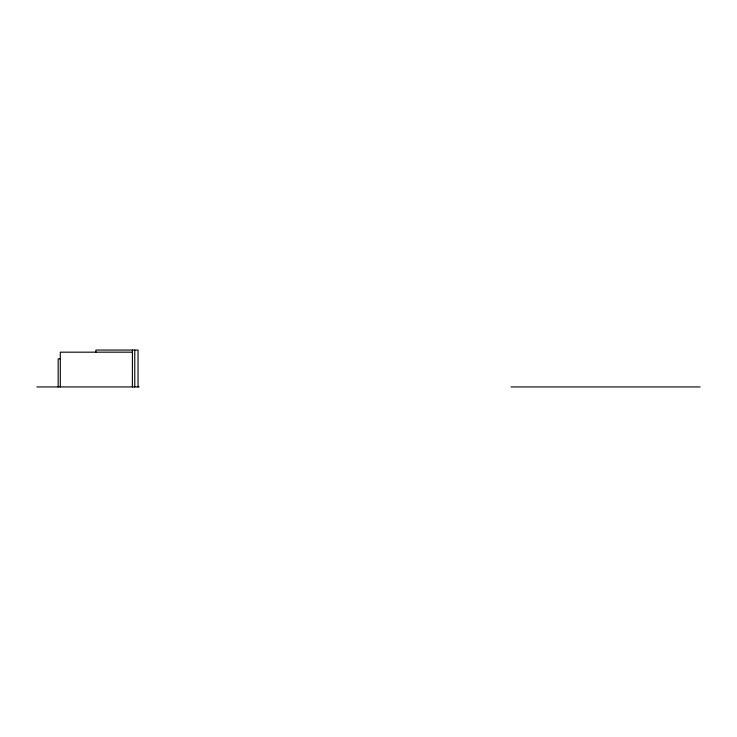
<?xml version="1.0" encoding="UTF-8"?>
<svg xmlns="http://www.w3.org/2000/svg" width="737" height="737" viewBox="0 0 737 737"><rect width="100%" height="100%" fill="white"/><g stroke="black" fill="none" stroke-linecap="round" stroke-linejoin="round"><path stroke-width="1.11" d="M132.42 352.175L60.296 352.175L60.296 386.943M60.296 358.882L58.168 358.882L58.168 386.943M36.85 386.943L139.146 386.943M511.036 386.943L700.15 386.943M138.049 386.943L138.049 350.057L95.884 350.057L95.884 352.175M134.76 350.057L134.76 386.943M132.42 350.057L132.384 386.943"/></g></svg>
